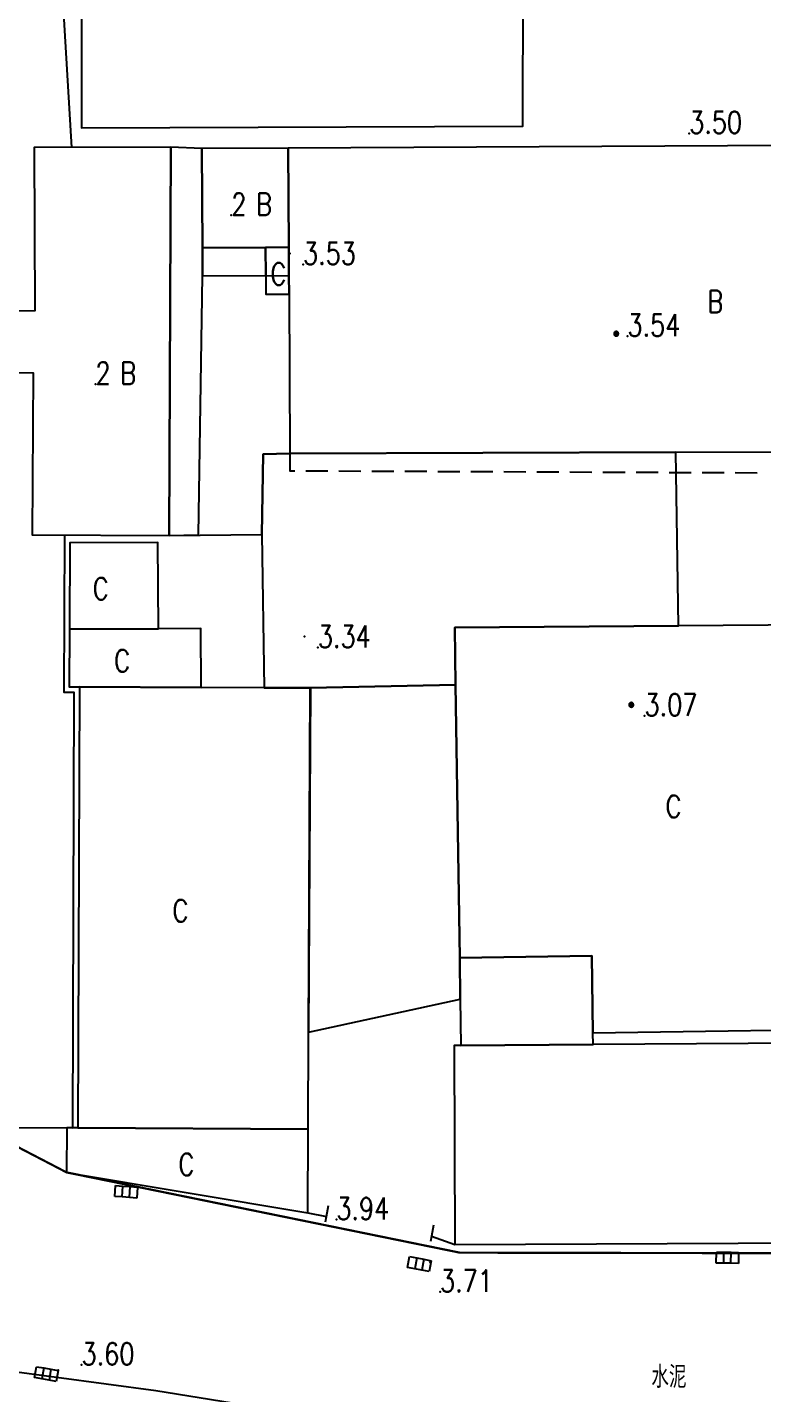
# Model space of a CAD drawing. Extents: x 500064 to 501389, y 2542464 to 2545400.
# Drawn here: x 500801.8 to 500835.2, y 2543049.7 to 2543111.8 of the extents above; entities that cross this region are included whole.
import ezdxf

# ---------------------------------------------------------------- set-up
doc = ezdxf.new("R2010")
doc.units = 0
doc.header["$LTSCALE"] = 0.5
doc.linetypes.add('CENTER', pattern=[50.8, 31.75, -6.35, 6.35, -6.35])
doc.layers.add('地形图', color=8, linetype='CONTINUOUS')
doc.styles.add('HZ', font='romans.shx', dxfattribs={"width": 0.8, "bigfont": 'hztxt.shx'})

msp = doc.modelspace()

# ---------------------------------------------------------------- linework, layer by layer
at = {"layer": '地形图', "linetype": 'Continuous', "const_width": 0.1}
msp.add_lwpolyline([(500667.086, 2543067.802), (500671.164, 2543067.622), (500701.342, 2543066.147), (500776.595, 2543062.722), (500799.805, 2543061.735), (500803.564, 2543059.778), (500821.423, 2543056.131), (500853.3, 2543056.079), (500858.689, 2543055.787), (500865.966, 2543053.35), (500870.357, 2543068.279), (500871.832, 2543084.568), (500873.555, 2543109.732), (500873.767, 2543122.87), (500871.505, 2543174.385), (500869.9, 2543231.392), (500861.967, 2543231.689)], dxfattribs=at)
at = {"layer": '地形图'}
for points in [[(500804.267, 2543163.829), (500804.247, 2543107.229), (500824.287, 2543107.299), (500824.289, 2543113.781), (500824.292, 2543121.966), (500824.304, 2543157.268), (500824.305, 2543159.568), (500824.307, 2543163.899)], [(500808.227, 2543088.71), (500808.299, 2543106.353), (500802.096, 2543106.331), (500802.123, 2543098.91), (500801.153, 2543098.906), (500801.133, 2543096.113), (500802.052, 2543096.107), (500802, 2543088.746)], [(500809.706, 2543106.283), (500808.299, 2543106.353), (500808.227, 2543088.71), (500809.558, 2543088.743), (500809.735, 2543100.503), (500809.731, 2543101.784)], [(500813.628, 2543106.305), (500809.706, 2543106.283), (500809.731, 2543101.784), (500812.602, 2543101.8), (500813.653, 2543101.806)], [(500853.525, 2543106.525), (500813.628, 2543106.305), (500813.653, 2543101.806), (500813.66, 2543100.525), (500813.665, 2543099.676), (500813.705, 2543092.432), (500831.235, 2543092.492), (500853.542, 2543092.568)], [(500809.731, 2543101.784), (500809.735, 2543100.503), (500812.608, 2543100.519), (500812.602, 2543101.8)], [(500812.602, 2543101.8), (500812.608, 2543100.519), (500812.613, 2543099.67), (500813.665, 2543099.676), (500813.66, 2543100.525), (500813.653, 2543101.806)], [(500831.235, 2543092.492), (500813.705, 2543092.432), (500812.485, 2543092.4), (500812.436, 2543088.752), (500812.54, 2543081.794), (500814.63, 2543081.784), (500814.641, 2543081.784), (500821.229, 2543081.921), (500821.191, 2543084.534), (500831.352, 2543084.608)], [(500807.732, 2543084.474), (500807.711, 2543088.397), (500803.718, 2543088.375), (500803.697, 2543084.451)], [(500807.732, 2543084.474), (500803.697, 2543084.451), (500803.683, 2543081.837), (500804.143, 2543081.835), (500809.67, 2543081.808), (500809.655, 2543084.484)], [(500821.229, 2543081.921), (500821.413, 2543069.53), (500827.413, 2543069.619), (500827.465, 2543066.12), (500841.788, 2543066.332), (500841.514, 2543084.682), (500831.352, 2543084.608), (500821.191, 2543084.534)], [(500814.641, 2543081.784), (500814.64, 2543081.773), (500814.554, 2543066.146), (500821.441, 2543067.643), (500821.413, 2543069.53), (500821.229, 2543081.921)], [(500809.67, 2543081.808), (500804.143, 2543081.835), (500804.08, 2543061.797), (500814.53, 2543061.747), (500814.554, 2543066.146), (500814.63, 2543081.784), (500812.54, 2543081.794)], [(500821.413, 2543069.53), (500821.441, 2543067.643), (500821.472, 2543065.543), (500827.473, 2543065.582), (500827.465, 2543066.12), (500827.413, 2543069.619)], [(500853.275, 2543065.757), (500827.473, 2543065.582), (500821.472, 2543065.543), (500821.157, 2543065.539), (500821.187, 2543056.509), (500853.337, 2543056.649)], [(500814.53, 2543061.747), (500804.08, 2543061.797), (500803.573, 2543061.8), (500803.564, 2543059.778), (500814.511, 2543057.939)]]:
    msp.add_lwpolyline(points, close=True, dxfattribs=at)
for points in [[(500787.384, 2543135.359), (500800.847, 2543133.659), (500801.712, 2543129.582), (500802.667, 2543125.079), (500803.788, 2543106.337)], [(500809.731, 2543101.784), (500809.735, 2543100.503), (500813.66, 2543100.525)], [(500808.227, 2543088.71), (500809.558, 2543088.743), (500809.735, 2543100.503)], [(500828.522, 2543097.774), (500828.532, 2543097.774), (500828.543, 2543097.776), (500828.553, 2543097.779), (500828.562, 2543097.782), (500828.572, 2543097.787), (500828.581, 2543097.793), (500828.589, 2543097.799), (500828.596, 2543097.807), (500828.603, 2543097.815), (500828.606, 2543097.82), (500828.608, 2543097.824), (500828.613, 2543097.833), (500828.617, 2543097.843), (500828.62, 2543097.853), (500828.621, 2543097.863), (500828.622, 2543097.874), (500828.621, 2543097.884), (500828.62, 2543097.895), (500828.617, 2543097.905), (500828.613, 2543097.914), (500828.61, 2543097.921), (500828.608, 2543097.924), (500828.603, 2543097.933), (500828.596, 2543097.941), (500828.589, 2543097.948), (500828.581, 2543097.955), (500828.572, 2543097.96), (500828.571, 2543097.961), (500828.562, 2543097.965), (500828.553, 2543097.969), (500828.543, 2543097.972), (500828.532, 2543097.973), (500828.522, 2543097.974), (500828.511, 2543097.973), (500828.501, 2543097.972), (500828.491, 2543097.969), (500828.481, 2543097.965), (500828.472, 2543097.96), (500828.463, 2543097.955), (500828.455, 2543097.948), (500828.447, 2543097.941), (500828.441, 2543097.933), (500828.438, 2543097.928), (500828.435, 2543097.924), (500828.43, 2543097.914), (500828.427, 2543097.905), (500828.424, 2543097.895), (500828.422, 2543097.884), (500828.422, 2543097.874), (500828.422, 2543097.863), (500828.424, 2543097.853), (500828.427, 2543097.843), (500828.43, 2543097.833), (500828.434, 2543097.827), (500828.435, 2543097.824), (500828.441, 2543097.815), (500828.447, 2543097.807), (500828.455, 2543097.799), (500828.463, 2543097.793), (500828.472, 2543097.787), (500828.473, 2543097.787), (500828.481, 2543097.782), (500828.491, 2543097.779), (500828.501, 2543097.776), (500828.511, 2543097.774), (500828.522, 2543097.774)], [(500828.473, 2543097.787), (500828.606, 2543097.82), (500828.608, 2543097.824), (500828.435, 2543097.824), (500828.434, 2543097.827), (500828.622, 2543097.874), (500828.422, 2543097.874), (500828.61, 2543097.921), (500828.608, 2543097.924), (500828.435, 2543097.924), (500828.438, 2543097.928), (500828.571, 2543097.961)], [(500808.227, 2543088.71), (500812.436, 2543088.752), (500812.485, 2543092.4), (500813.705, 2543092.432)], [(500813.705, 2543092.432), (500813.701, 2543091.652), (500813.921, 2543091.652)], [(500814.421, 2543091.65), (500815.421, 2543091.646)], [(500815.921, 2543091.643), (500816.921, 2543091.639)], [(500817.421, 2543091.637), (500818.421, 2543091.633)], [(500818.921, 2543091.63), (500819.921, 2543091.626)], [(500820.421, 2543091.624), (500821.421, 2543091.62)], [(500821.921, 2543091.618), (500822.921, 2543091.613)], [(500823.421, 2543091.611), (500824.421, 2543091.607)], [(500824.921, 2543091.605), (500825.921, 2543091.6)], [(500826.421, 2543091.598), (500827.421, 2543091.594)], [(500827.921, 2543091.592), (500828.921, 2543091.587)], [(500829.421, 2543091.585), (500830.421, 2543091.581)], [(500830.921, 2543091.579), (500831.921, 2543091.574)], [(500832.421, 2543091.572), (500833.421, 2543091.568)], [(500833.921, 2543091.566), (500834.921, 2543091.561)], [(500803.469, 2543088.738), (500803.432, 2543081.588), (500803.891, 2543081.586), (500803.83, 2543061.798)], [(500829.207, 2543080.918), (500829.217, 2543080.919), (500829.227, 2543080.92), (500829.238, 2543080.923), (500829.247, 2543080.927), (500829.257, 2543080.932), (500829.265, 2543080.937), (500829.274, 2543080.944), (500829.281, 2543080.951), (500829.288, 2543080.959), (500829.291, 2543080.964), (500829.293, 2543080.968), (500829.298, 2543080.978), (500829.302, 2543080.987), (500829.304, 2543080.997), (500829.306, 2543081.008), (500829.307, 2543081.018), (500829.306, 2543081.029), (500829.304, 2543081.039), (500829.302, 2543081.049), (500829.298, 2543081.059), (500829.295, 2543081.065), (500829.293, 2543081.068), (500829.288, 2543081.077), (500829.281, 2543081.085), (500829.274, 2543081.093), (500829.265, 2543081.099), (500829.257, 2543081.105), (500829.256, 2543081.106), (500829.247, 2543081.11), (500829.238, 2543081.113), (500829.227, 2543081.116), (500829.217, 2543081.118), (500829.207, 2543081.118), (500829.196, 2543081.118), (500829.186, 2543081.116), (500829.176, 2543081.113), (500829.166, 2543081.11), (500829.157, 2543081.105), (500829.148, 2543081.099), (500829.14, 2543081.093), (500829.132, 2543081.085), (500829.126, 2543081.077), (500829.123, 2543081.072), (500829.12, 2543081.068), (500829.115, 2543081.059), (500829.112, 2543081.049), (500829.109, 2543081.039), (500829.107, 2543081.029), (500829.107, 2543081.018), (500829.107, 2543081.008), (500829.109, 2543080.997), (500829.112, 2543080.987), (500829.115, 2543080.978), (500829.119, 2543080.971), (500829.12, 2543080.968), (500829.126, 2543080.959), (500829.132, 2543080.951), (500829.14, 2543080.944), (500829.148, 2543080.937), (500829.157, 2543080.932), (500829.158, 2543080.931), (500829.166, 2543080.927), (500829.176, 2543080.923), (500829.186, 2543080.92), (500829.196, 2543080.919), (500829.207, 2543080.918)], [(500829.158, 2543080.931), (500829.291, 2543080.964), (500829.293, 2543080.968), (500829.12, 2543080.968), (500829.119, 2543080.971), (500829.307, 2543081.018), (500829.107, 2543081.018), (500829.295, 2543081.065), (500829.293, 2543081.068), (500829.12, 2543081.068), (500829.123, 2543081.072), (500829.256, 2543081.106)], [(500814.554, 2543066.146), (500821.441, 2543067.643)], [(500801.278, 2543061.811), (500803.83, 2543061.798)], [(500667.086, 2543059.063), (500671.663, 2543058.737), (500684.461, 2543058.144), (500689.064, 2543057.915), (500705.932, 2543057.077), (500710.07, 2543056.872), (500726.55, 2543055.955), (500731.18, 2543055.76), (500747.451, 2543054.939), (500752.565, 2543054.786), (500772.233, 2543053.71), (500774.105, 2543053.65), (500776.098, 2543053.586), (500787.249, 2543052.788), (500791.817, 2543051.983), (500807.609, 2543049.873), (500822.039, 2543047.532), (500849.473, 2543047.696), (500851.093, 2543047.54), (500854.561, 2543045.209), (500852.669, 2543030.836), (500850.956, 2543030.305), (500835.436, 2543022.613)], [(500805.755, 2543058.684), (500805.791, 2543059.183)], [(500805.791, 2543059.183), (500806.125, 2543059.159), (500806.454, 2543059.136), (500806.788, 2543059.112)], [(500806.09, 2543058.661), (500806.125, 2543059.159)], [(500806.419, 2543058.637), (500806.454, 2543059.136)], [(500806.788, 2543059.112), (500806.753, 2543058.614)], [(500806.753, 2543058.614), (500806.419, 2543058.637), (500806.09, 2543058.661), (500805.755, 2543058.684)], [(500814.511, 2543057.939), (500815.369, 2543057.776)], [(500815.323, 2543057.53), (500815.369, 2543057.776), (500815.461, 2543058.268)], [(500820.232, 2543057.374), (500820.14, 2543056.88), (500820.094, 2543056.637)], [(500820.14, 2543056.88), (500821.187, 2543056.509)], [(500819.043, 2543055.462), (500819.137, 2543055.953)], [(500819.137, 2543055.953), (500819.466, 2543055.89), (500819.79, 2543055.829), (500820.119, 2543055.766)], [(500819.466, 2543055.89), (500819.372, 2543055.399)], [(500819.79, 2543055.829), (500819.696, 2543055.337)], [(500833.067, 2543055.659), (500833.073, 2543056.159)], [(500833.073, 2543056.159), (500833.408, 2543056.155), (500833.738, 2543056.15), (500834.073, 2543056.146)], [(500833.402, 2543055.655), (500833.408, 2543056.155)], [(500833.732, 2543055.65), (500833.738, 2543056.15)], [(500834.073, 2543056.146), (500834.067, 2543055.646)], [(500820.025, 2543055.275), (500819.696, 2543055.337), (500819.372, 2543055.399), (500819.043, 2543055.462)], [(500820.119, 2543055.766), (500820.025, 2543055.275)], [(500834.067, 2543055.646), (500833.732, 2543055.65), (500833.402, 2543055.655), (500833.067, 2543055.659)], [(500802.111, 2543050.456), (500802.196, 2543050.949)], [(500802.196, 2543050.949), (500802.526, 2543050.892), (500802.851, 2543050.836), (500803.181, 2543050.778)], [(500802.526, 2543050.892), (500802.441, 2543050.399)], [(500803.096, 2543050.286), (500802.766, 2543050.343), (500802.441, 2543050.399), (500802.111, 2543050.456)], [(500802.851, 2543050.836), (500802.766, 2543050.343)], [(500803.181, 2543050.778), (500803.096, 2543050.286)]]:
    msp.add_lwpolyline(points, dxfattribs=at)
at = {"layer": '地形图', "linetype": 'CENTER'}
for p in [(500831.836, 2543106.978, 3.5), (500811.044, 2543103.256, 2), (500814.302, 2543101.025, 3.53), (500829.032, 2543097.768, 3.54), (500804.877, 2543095.581, 2), (500814.974, 2543083.619, 3.34), (500829.807, 2543080.522, 3.07), (500815.813, 2543057.631, 3.94), (500820.522, 2543054.35, 3.71), (500804.244, 2543051.033, 3.6)]:
    msp.add_point(p, dxfattribs=at)
at = {"layer": '地形图', "ltscale": 10}
for p in [(500813.702, 2543101.52), (500814.374, 2543084.115), (500815.355, 2543057.781), (500820.078, 2543055.704), (500803.179, 2543050.799)]:
    msp.add_point(p, dxfattribs=at)

# ---------------------------------------------------------------- texts
at = {"layer": '地形图', "ltscale": 10, "style": 'HZ', "width": 0.8}
for s, p in [('3.50', (500831.836, 2543106.978)), ('2', (500811.044, 2543103.256)), ('B', (500812.17, 2543103.257)), ('3.53', (500814.302, 2543101.025)), ('C', (500812.82, 2543100.089)), ('B', (500832.659, 2543098.833)), ('3.54', (500829.032, 2543097.768)), ('2', (500804.877, 2543095.581)), ('B', (500806.002, 2543095.582)), ('C', (500804.753, 2543085.794)), ('3.34', (500814.974, 2543083.619)), ('C', (500805.727, 2543082.517)), ('3.07', (500829.807, 2543080.522)), ('C', (500830.762, 2543075.901)), ('C', (500808.375, 2543071.164)), ('C', (500808.643, 2543059.641)), ('3.94', (500815.813, 2543057.631)), ('3.71', (500820.522, 2543054.35)), ('3.60', (500804.244, 2543051.033)), ('水泥', (500830.113, 2543049.988))]:
    msp.add_text(s, height=1, dxfattribs=at).set_placement(p)

doc.saveas('drawing.dxf')
